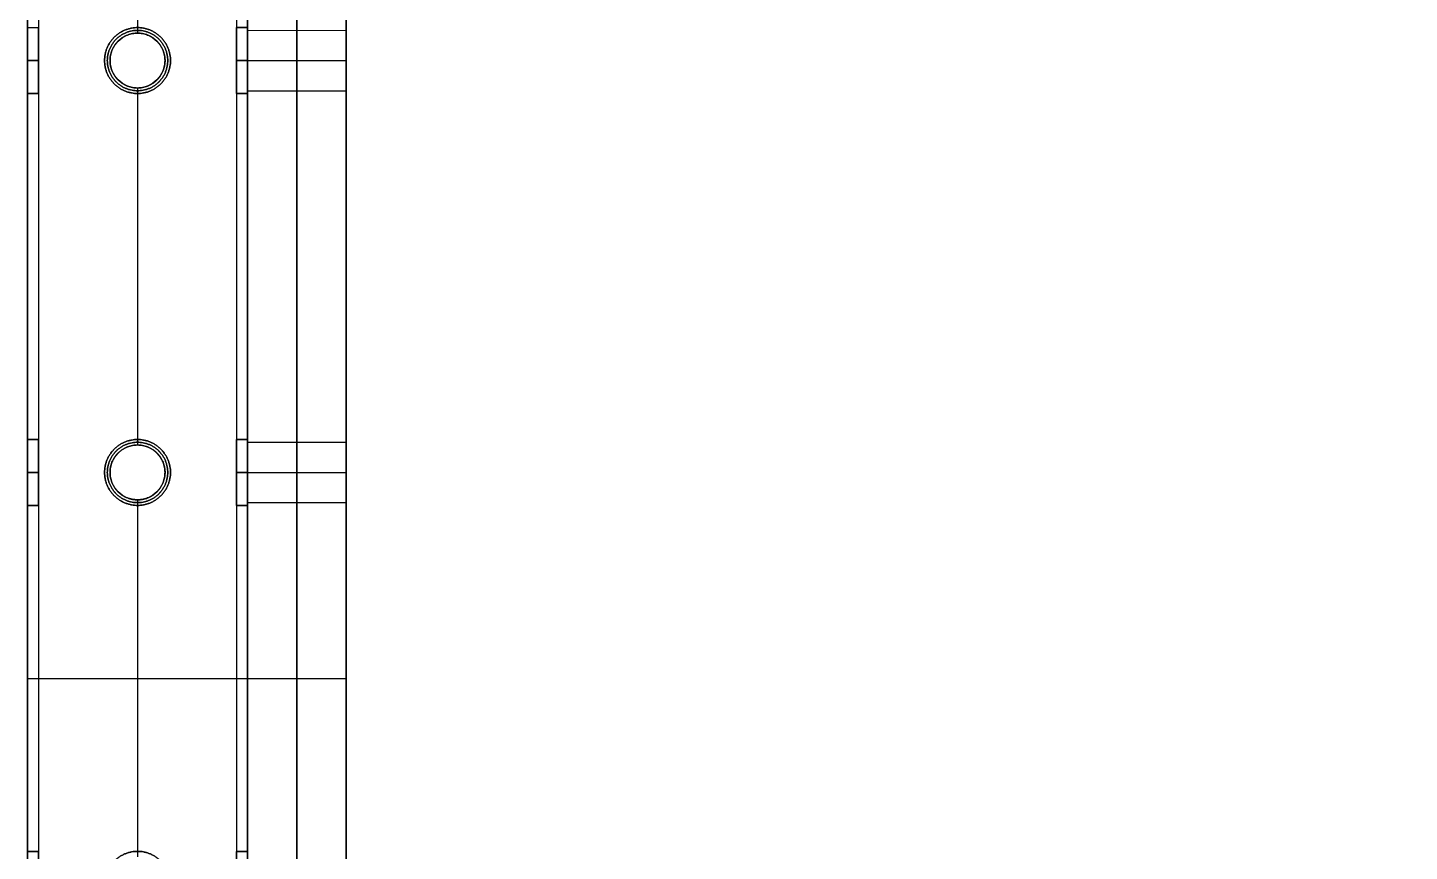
# Model space of a CAD drawing. Header units: millimetres. Extents: x -6529 to 809, y -8611 to 207.
# Drawn here: x -507 to -255.5, y -782.1 to -632.1 of the extents above; entities that cross this region are included whole.
import ezdxf

# ---------------------------------------------------------------- set-up
doc = ezdxf.new("R2010")
doc.units = ezdxf.units.MM
doc.header["$MEASUREMENT"] = 0
doc.layers.add('platen', color=7, linetype='Continuous', true_color=0x007f00)
doc.layers.add('staal', color=5, linetype='Continuous', true_color=0x0000ff)

# ---------------------------------------------------------------- blocks, each defined once
blk = doc.blocks.new('plaat base')
at = {"layer": 'platen'}
for p, q in [((20, -782), (20, -782, 18)), ((14.5, -787.5), (14.5, -787.5, 18)), ((25.5, -787.5), (25.5, -787.5, 18)), ((20, -793), (20, -793, 18)), ((20, -857), (20, -857, 18)), ((14.5, -862.5), (14.5, -862.5, 18)), ((25.5, -862.5), (25.5, -862.5, 18)), ((20, -868), (20, -868, 18))]:
    blk.add_line(p, q, dxfattribs=at)
for points in [[(0, -600), (0, -750), (0, -900)], [(0, -600, 18), (0, -750, 18), (0, -900, 18)], [(0, -600, 9), (0, -750, 9), (0, -900, 9)], [(0, -900), (0, -900, 9), (0, -900, 18)], [(0, -900), (29, -900), (58, -900)], [(0, -900, 18), (29, -900, 18), (58, -900, 18)], [(0, -900, 9), (29, -900, 9), (58, -900, 9)], [(29, -900), (29, -900, 9), (29, -900, 18)], [(58, -900), (58, -900, 9), (58, -900, 18)], [(58, -900), (58, -1079), (58, -1258)], [(58, -900, 18), (58, -1079, 18), (58, -1258, 18)], [(58, -900, 9), (58, -1079, 9), (58, -1258, 9)]]:
    blk.add_open_spline(points, degree=2, dxfattribs=at)
for points in [[(25.5, -787.5), (25.5, -793), (20, -793), (14.5, -793), (14.5, -787.5), (14.5, -782), (20, -782), (25.5, -782), (25.5, -787.5)], [(25.5, -787.5, 18), (25.5, -793, 18), (20, -793, 18), (14.5, -793, 18), (14.5, -787.5, 18), (14.5, -782, 18), (20, -782, 18), (25.5, -782, 18), (25.5, -787.5, 18)], [(25.5, -862.5), (25.5, -868), (20, -868), (14.5, -868), (14.5, -862.5), (14.5, -857), (20, -857), (25.5, -857), (25.5, -862.5)], [(25.5, -862.5, 18), (25.5, -868, 18), (20, -868, 18), (14.5, -868, 18), (14.5, -862.5, 18), (14.5, -857, 18), (20, -857, 18), (25.5, -857, 18), (25.5, -862.5, 18)]]:
    blk.add_rational_spline(points, [1, 0.707106781187, 1, 0.707106781187, 1, 0.707106781187, 1, 0.707106781187, 1], degree=2, knots=[-31.415927, -31.415927, -31.415927, -23.561945, -23.561945, -15.707963, -15.707963, -7.853982, -7.853982, 0, 0, 0], dxfattribs=at)
blk = doc.blocks.new('top plaat')
at = {"layer": 'platen'}
for p, q in [((20, -800), (20, -800, 18)), ((14.5, -805.5), (14.5, -805.5, 18)), ((25.5, -805.5), (25.5, -805.5, 18)), ((20, -811), (20, -811, 18)), ((20, -875), (20, -875, 18)), ((14.5, -880.5), (14.5, -880.5, 18)), ((25.5, -880.5), (25.5, -880.5, 18)), ((20, -886), (20, -886, 18))]:
    blk.add_line(p, q, dxfattribs=at)
for points in [[(0, 0), (0, -309), (0, -618), (0, -927), (0, -1236)], [(0, 0, 18), (0, -309, 18), (0, -618, 18), (0, -927, 18), (0, -1236, 18)], [(0, 0, 9), (0, -309, 9), (0, -618, 9), (0, -927, 9), (0, -1236, 9)]]:
    blk.add_open_spline(points, degree=2, knots=[4655.052018, 4655.052018, 4655.052018, 5274.345164, 5274.345164, 5893.638309, 5893.638309, 5893.638309], dxfattribs=at)
for points, knots in [([(25.5, -805.5), (25.5, -811), (20, -811), (14.5, -811), (14.5, -805.5), (14.5, -800), (20, -800), (25.5, -800), (25.5, -805.5)], [-31.415927, -31.415927, -31.415927, -23.561945, -23.561945, -15.707963, -15.707963, -7.853982, -7.853982, 0, 0, 0]), ([(25.5, -805.5, 18), (25.5, -811, 18), (20, -811, 18), (14.5, -811, 18), (14.5, -805.5, 18), (14.5, -800, 18), (20, -800, 18), (25.5, -800, 18), (25.5, -805.5, 18)], [-31.415927, -31.415927, -31.415927, -23.561945, -23.561945, -15.707963, -15.707963, -7.853982, -7.853982, 0, 0, 0]), ([(25.5, -805.5, 9), (25.5, -800, 9), (20, -800, 9), (14.5, -800, 9), (14.5, -805.5, 9), (14.5, -811, 9), (20, -811, 9), (25.5, -811, 9), (25.5, -805.5, 9)], [0, 0, 0, 7.853982, 7.853982, 15.707963, 15.707963, 23.561945, 23.561945, 31.415927, 31.415927, 31.415927]), ([(25.5, -880.5), (25.5, -886), (20, -886), (14.5, -886), (14.5, -880.5), (14.5, -875), (20, -875), (25.5, -875), (25.5, -880.5)], [-31.415927, -31.415927, -31.415927, -23.561945, -23.561945, -15.707963, -15.707963, -7.853982, -7.853982, 0, 0, 0]), ([(25.5, -880.5, 18), (25.5, -886, 18), (20, -886, 18), (14.5, -886, 18), (14.5, -880.5, 18), (14.5, -875, 18), (20, -875, 18), (25.5, -875, 18), (25.5, -880.5, 18)], [-31.415927, -31.415927, -31.415927, -23.561945, -23.561945, -15.707963, -15.707963, -7.853982, -7.853982, 0, 0, 0]), ([(25.5, -880.5, 9), (25.5, -875, 9), (20, -875, 9), (14.5, -875, 9), (14.5, -880.5, 9), (14.5, -886, 9), (20, -886, 9), (25.5, -886, 9), (25.5, -880.5, 9)], [0, 0, 0, 7.853982, 7.853982, 15.707963, 15.707963, 23.561945, 23.561945, 31.415927, 31.415927, 31.415927])]:
    blk.add_rational_spline(points, [1, 0.707106781187, 1, 0.707106781187, 1, 0.707106781187, 1, 0.707106781187, 1], degree=2, knots=knots, dxfattribs=at)
blk = doc.blocks.new('plaat laag')
at = {"layer": 'platen'}
for p, q in [((-2.78, -840, 638), (15.22, -840.05, 638)), ((-2.8, -845.5, 643.5), (15.2, -845.55, 643.5)), ((-2.8, -845.5, 632.5), (15.2, -845.55, 632.5)), ((-2.81, -851, 638), (15.19, -851.05, 638)), ((-3.02, -914.99, 638), (14.97, -915.05, 638)), ((-3.04, -920.49, 643.5), (14.96, -920.55, 643.5)), ((-3.04, -920.49, 632.5), (14.96, -920.55, 632.5)), ((-3.06, -925.99, 638), (14.94, -926.05, 638))]:
    blk.add_line(p, q, dxfattribs=at)
for points in [[(-0.19, -58, 300), (-2.18, -658, 300), (-4.16, -1257.99, 300)], [(17.81, -58.06, 300), (15.82, -658.06, 300), (13.84, -1258.05, 300)], [(-2.18, -658, 658), (-2.67, -808, 658), (-3.17, -957.99, 658)], [(-3.17, -957.99), (-2.67, -808), (-2.18, -658)], [(6.82, -658.03, 658), (6.33, -808.03, 658), (5.83, -958.02, 658)], [(5.83, -958.02), (6.33, -808.03), (6.82, -658.03)], [(15.82, -658.06, 658), (15.33, -808.06, 658), (14.83, -958.05, 658)], [(14.83, -958.05), (15.33, -808.06), (15.82, -658.06)], [(-3.17, -957.99, 600), (-3.76, -1136.99, 600), (-4.35, -1315.99, 600)], [(-4.16, -1257.99, -58), (-3.66, -1107.99, -58), (-3.17, -957.99, -58)], [(-3.17, -957.99, 658), (5.83, -958.02, 658), (14.83, -958.05, 658)], [(-3.17, -957.99, 658), (-3.17, -957.99, 629), (-3.17, -957.99, 600)], [(-3.17, -957.99, 600), (5.83, -958.02, 600), (14.83, -958.05, 600)], [(-3.17, -957.99, -58), (5.83, -958.02, -58), (14.83, -958.05, -58)], [(-3.17, -957.99, -58), (-3.17, -957.99, -29), (-3.17, -957.99)], [(-3.17, -957.99), (5.83, -958.02), (14.83, -958.05)], [(-3.17, -957.99, 629), (5.83, -958.02, 629), (14.83, -958.05, 629)], [(-3.17, -957.99, -29), (5.83, -958.02, -29), (14.83, -958.05, -29)], [(5.83, -958.02, 600), (5.24, -1137.02, 600), (4.65, -1316.02, 600)], [(4.84, -1258.02, -58), (5.34, -1108.02, -58), (5.83, -958.02, -58)], [(5.83, -958.02, 658), (5.83, -958.02, 629), (5.83, -958.02, 600)], [(5.83, -958.02, -58), (5.83, -958.02, -29), (5.83, -958.02)], [(14.83, -958.05, 600), (14.24, -1137.05, 600), (13.65, -1316.05, 600)], [(13.84, -1258.05, -58), (14.34, -1108.05, -58), (14.83, -958.05, -58)], [(14.83, -958.05, 658), (14.83, -958.05, 629), (14.83, -958.05, 600)], [(14.83, -958.05, -58), (14.83, -958.05, -29), (14.83, -958.05)]]:
    blk.add_open_spline(points, degree=2, dxfattribs=at)
for points in [[(-2.8, -845.5, 643.5), (-2.78, -840, 643.5), (-2.78, -840, 638), (-2.78, -840, 632.5), (-2.8, -845.5, 632.5), (-2.81, -851, 632.5), (-2.81, -851, 638), (-2.81, -851, 643.5), (-2.8, -845.5, 643.5)], [(15.2, -845.55, 643.5), (15.22, -840.05, 643.5), (15.22, -840.05, 638), (15.22, -840.05, 632.5), (15.2, -845.55, 632.5), (15.19, -851.05, 632.5), (15.19, -851.05, 638), (15.19, -851.05, 643.5), (15.2, -845.55, 643.5)], [(-3.04, -920.49, 643.5), (-3.02, -914.99, 643.5), (-3.02, -914.99, 638), (-3.02, -914.99, 632.5), (-3.04, -920.49, 632.5), (-3.06, -925.99, 632.5), (-3.06, -925.99, 638), (-3.06, -925.99, 643.5), (-3.04, -920.49, 643.5)], [(14.96, -920.55, 643.5), (14.97, -915.05, 643.5), (14.97, -915.05, 638), (14.97, -915.05, 632.5), (14.96, -920.55, 632.5), (14.94, -926.05, 632.5), (14.94, -926.05, 638), (14.94, -926.05, 643.5), (14.96, -920.55, 643.5)]]:
    blk.add_rational_spline(points, [1, 0.707106781187, 1, 0.707106781187, 1, 0.707106781187, 1, 0.707106781187, 1], degree=2, knots=[-31.415927, -31.415927, -31.415927, -23.561945, -23.561945, -15.707963, -15.707963, -7.853982, -7.853982, 0, 0, 0], dxfattribs=at)

msp = doc.modelspace()

# ---------------------------------------------------------------- linework, layer by layer
at = {"layer": 'staal'}
for p, q in [((-506.97, -632.13, 20), (-504.97, -632.13, 20)), ((-486.97, -632.13, 38), (-486.97, -632.13, 40)), ((-486.97, -632.13), (-486.97, -632.13, 2)), ((-486.97, -633.13, 714), (-486.97, -633.13, 716)), ((-486.97, -633.13, 676), (-486.97, -633.13, 678)), ((-468.97, -632.13, 20), (-466.97, -632.13, 20)), ((-466.97, -632.13, 696), (-468.97, -632.13, 696)), ((-506.97, -638.13, 14), (-504.97, -638.13, 14)), ((-506.97, -638.13, 26), (-504.97, -638.13, 26)), ((-504.97, -638.13, 690), (-506.97, -638.13, 690)), ((-504.97, -638.13, 702), (-506.97, -638.13, 702)), ((-492.97, -638.13, 38), (-492.97, -638.13, 40)), ((-492.97, -638.13), (-492.97, -638.13, 2)), ((-491.97, -638.13, 714), (-491.97, -638.13, 716)), ((-491.97, -638.13, 676), (-491.97, -638.13, 678)), ((-481.97, -638.13, 676), (-481.97, -638.13, 678)), ((-481.97, -638.13, 714), (-481.97, -638.13, 716)), ((-480.97, -638.13, 38), (-480.97, -638.13, 40)), ((-480.97, -638.13), (-480.97, -638.13, 2)), ((-468.97, -638.13, 14), (-466.97, -638.13, 14)), ((-468.97, -638.13, 26), (-466.97, -638.13, 26)), ((-466.97, -638.13, 690), (-468.97, -638.13, 690)), ((-466.97, -638.13, 702), (-468.97, -638.13, 702)), ((-486.97, -643.13, 714), (-486.97, -643.13, 716)), ((-486.97, -643.13, 676), (-486.97, -643.13, 678)), ((-506.97, -644.13, 20), (-504.97, -644.13, 20)), ((-504.97, -644.13, 696), (-506.97, -644.13, 696)), ((-486.97, -644.13, 38), (-486.97, -644.13, 40)), ((-486.97, -644.13), (-486.97, -644.13, 2)), ((-468.97, -644.13, 20), (-466.97, -644.13, 20)), ((-466.97, -644.13, 696), (-468.97, -644.13, 696)), ((-506.97, -707.13, 20), (-504.97, -707.13, 20)), ((-504.97, -707.13, 696), (-506.97, -707.13, 696)), ((-486.97, -707.13, 38), (-486.97, -707.13, 40)), ((-486.97, -707.13), (-486.97, -707.13, 2)), ((-486.97, -708.13, 714), (-486.97, -708.13, 716)), ((-486.97, -708.13, 676), (-486.97, -708.13, 678)), ((-468.97, -707.13, 20), (-466.97, -707.13, 20)), ((-466.97, -707.13, 696), (-468.97, -707.13, 696)), ((-506.97, -713.13, 14), (-504.97, -713.13, 14)), ((-506.97, -713.13, 26), (-504.97, -713.13, 26)), ((-504.97, -713.13, 690), (-506.97, -713.13, 690)), ((-504.97, -713.13, 702), (-506.97, -713.13, 702)), ((-492.97, -713.13, 38), (-492.97, -713.13, 40)), ((-492.97, -713.13), (-492.97, -713.13, 2)), ((-491.97, -713.13, 714), (-491.97, -713.13, 716)), ((-491.97, -713.13, 676), (-491.97, -713.13, 678)), ((-481.97, -713.13, 676), (-481.97, -713.13, 678)), ((-481.97, -713.13, 714), (-481.97, -713.13, 716)), ((-480.97, -713.13, 38), (-480.97, -713.13, 40)), ((-480.97, -713.13), (-480.97, -713.13, 2)), ((-468.97, -713.13, 14), (-466.97, -713.13, 14)), ((-468.97, -713.13, 26), (-466.97, -713.13, 26)), ((-466.97, -713.13, 690), (-468.97, -713.13, 690)), ((-466.97, -713.13, 702), (-468.97, -713.13, 702)), ((-506.97, -719.13, 20), (-504.97, -719.13, 20)), ((-504.97, -719.13, 696), (-506.97, -719.13, 696)), ((-486.97, -718.13, 714), (-486.97, -718.13, 716)), ((-486.97, -718.13, 676), (-486.97, -718.13, 678)), ((-486.97, -719.13, 38), (-486.97, -719.13, 40)), ((-486.97, -719.13), (-486.97, -719.13, 2)), ((-468.97, -719.13, 20), (-466.97, -719.13, 20)), ((-466.97, -719.13, 696), (-468.97, -719.13, 696)), ((-506.97, -782.13, 20), (-504.97, -782.13, 20)), ((-504.97, -782.13, 696), (-506.97, -782.13, 696)), ((-486.97, -782.13, 38), (-486.97, -782.13, 40)), ((-486.97, -782.13), (-486.97, -782.13, 2)), ((-468.97, -782.13, 20), (-466.97, -782.13, 20)), ((-466.97, -782.13, 696), (-468.97, -782.13, 696))]:
    msp.add_line(p, q, dxfattribs=at)
for points in [[(-506.97, 207.37), (809.03, 207.37), (809.03, -1108.63), (-506.97, -1108.63)], [(-466.97, 167.37), (769.03, 167.37), (769.03, -1068.63), (-466.97, -1068.63)]]:
    msp.add_lwpolyline(points, close=True, dxfattribs=at)
for centre in [(-486.97, -638.13, 676), (-486.97, -638.13, 715), (-486.97, -638.13, 677), (-486.97, -713.13, 676), (-486.97, -713.13, 715), (-486.97, -713.13, 677)]:
    msp.add_circle(centre, 5, dxfattribs=at)
for points in [[(-506.97, 207.37), (-506.97, -450.63), (-506.97, -1108.63)], [(-506.97, 207.37, 40), (-506.97, -450.63, 40), (-506.97, -1108.63, 40)], [(-506.97, 207.37, 676), (-506.97, -450.63, 676), (-506.97, -1108.63, 676)], [(-506.97, 207.37, 716), (-506.97, -450.63, 716), (-506.97, -1108.63, 716)], [(-504.97, 205.37, 38), (-504.97, -450.63, 38), (-504.97, -1106.63, 38)], [(-504.97, 205.37, 2), (-504.97, -450.63, 2), (-504.97, -1106.63, 2)], [(-504.97, 205.37, 714), (-504.97, -450.63, 714), (-504.97, -1106.63, 714)], [(-504.97, 205.37, 678), (-504.97, -450.63, 678), (-504.97, -1106.63, 678)], [(-468.97, 169.37, 38), (-468.97, -450.63, 38), (-468.97, -1070.63, 38)], [(-468.97, 169.37, 2), (-468.97, -450.63, 2), (-468.97, -1070.63, 2)], [(-468.97, 169.37, 714), (-468.97, -450.63, 714), (-468.97, -1070.63, 714)], [(-468.97, 169.37, 678), (-468.97, -450.63, 678), (-468.97, -1070.63, 678)], [(-466.97, 167.37), (-466.97, -450.63), (-466.97, -1068.63)], [(-466.97, 167.37, 40), (-466.97, -450.63, 40), (-466.97, -1068.63, 40)], [(-466.97, 167.37, 676), (-466.97, -450.63, 676), (-466.97, -1068.63, 676)], [(-466.97, 167.37, 716), (-466.97, -450.63, 716), (-466.97, -1068.63, 716)], [(-486.97, -568.13, 716), (-486.97, -600.63, 716), (-486.97, -633.13, 716)], [(-486.97, -568.13, 714), (-486.97, -600.63, 714), (-486.97, -633.13, 714)], [(-486.97, -568.13, 678), (-486.97, -600.63, 678), (-486.97, -633.13, 678)], [(-486.97, -568.13, 676), (-486.97, -600.63, 676), (-486.97, -633.13, 676)], [(-506.97, -569.13, 20), (-506.97, -600.63, 20), (-506.97, -632.13, 20)], [(-504.97, -569.13, 20), (-504.97, -600.63, 20), (-504.97, -632.13, 20)], [(-486.97, -569.13, 40), (-486.97, -600.63, 40), (-486.97, -632.13, 40)], [(-486.97, -569.13, 38), (-486.97, -600.63, 38), (-486.97, -632.13, 38)], [(-486.97, -569.13, 2), (-486.97, -600.63, 2), (-486.97, -632.13, 2)], [(-486.97, -569.13), (-486.97, -600.63), (-486.97, -632.13)], [(-468.97, -569.13, 20), (-468.97, -600.63, 20), (-468.97, -632.13, 20)], [(-466.97, -569.13, 20), (-466.97, -600.63, 20), (-466.97, -632.13, 20)], [(-466.97, -569.13, 696), (-466.97, -600.63, 696), (-466.97, -632.13, 696)], [(-486.97, -643.13, 716), (-486.97, -675.63, 716), (-486.97, -708.13, 716)], [(-486.97, -643.13, 714), (-486.97, -675.63, 714), (-486.97, -708.13, 714)], [(-486.97, -643.13, 678), (-486.97, -675.63, 678), (-486.97, -708.13, 678)], [(-486.97, -643.13, 676), (-486.97, -675.63, 676), (-486.97, -708.13, 676)], [(-506.97, -644.13, 20), (-506.97, -675.63, 20), (-506.97, -707.13, 20)], [(-506.97, -644.13, 696), (-506.97, -675.63, 696), (-506.97, -707.13, 696)], [(-504.97, -644.13, 20), (-504.97, -675.63, 20), (-504.97, -707.13, 20)], [(-504.97, -644.13, 696), (-504.97, -675.63, 696), (-504.97, -707.13, 696)], [(-486.97, -644.13, 40), (-486.97, -675.63, 40), (-486.97, -707.13, 40)], [(-486.97, -644.13, 38), (-486.97, -675.63, 38), (-486.97, -707.13, 38)], [(-486.97, -644.13, 2), (-486.97, -675.63, 2), (-486.97, -707.13, 2)], [(-486.97, -644.13), (-486.97, -675.63), (-486.97, -707.13)], [(-468.97, -644.13, 20), (-468.97, -675.63, 20), (-468.97, -707.13, 20)], [(-468.97, -644.13, 696), (-468.97, -675.63, 696), (-468.97, -707.13, 696)], [(-466.97, -644.13, 20), (-466.97, -675.63, 20), (-466.97, -707.13, 20)], [(-466.97, -644.13, 696), (-466.97, -675.63, 696), (-466.97, -707.13, 696)], [(-506.97, -719.13, 20), (-506.97, -750.63, 20), (-506.97, -782.13, 20)], [(-506.97, -719.13, 696), (-506.97, -750.63, 696), (-506.97, -782.13, 696)], [(-504.97, -719.13, 20), (-504.97, -750.63, 20), (-504.97, -782.13, 20)], [(-504.97, -719.13, 696), (-504.97, -750.63, 696), (-504.97, -782.13, 696)], [(-486.97, -718.13, 716), (-486.97, -750.63, 716), (-486.97, -783.13, 716)], [(-486.97, -718.13, 714), (-486.97, -750.63, 714), (-486.97, -783.13, 714)], [(-486.97, -718.13, 678), (-486.97, -750.63, 678), (-486.97, -783.13, 678)], [(-486.97, -718.13, 676), (-486.97, -750.63, 676), (-486.97, -783.13, 676)], [(-486.97, -719.13, 40), (-486.97, -750.63, 40), (-486.97, -782.13, 40)], [(-486.97, -719.13, 38), (-486.97, -750.63, 38), (-486.97, -782.13, 38)], [(-486.97, -719.13, 2), (-486.97, -750.63, 2), (-486.97, -782.13, 2)], [(-486.97, -719.13), (-486.97, -750.63), (-486.97, -782.13)], [(-468.97, -719.13, 20), (-468.97, -750.63, 20), (-468.97, -782.13, 20)], [(-468.97, -719.13, 696), (-468.97, -750.63, 696), (-468.97, -782.13, 696)], [(-466.97, -719.13, 20), (-466.97, -750.63, 20), (-466.97, -782.13, 20)], [(-466.97, -719.13, 696), (-466.97, -750.63, 696), (-466.97, -782.13, 696)]]:
    msp.add_open_spline(points, degree=2, dxfattribs=at)
for points, knots in [([(-506.97, -638.13, 14), (-506.97, -632.13, 14), (-506.97, -632.13, 20), (-506.97, -632.13, 26), (-506.97, -638.13, 26), (-506.97, -644.13, 26), (-506.97, -644.13, 20), (-506.97, -644.13, 14), (-506.97, -638.13, 14)], [0, 0, 0, 7.853982, 7.853982, 15.707963, 15.707963, 23.561945, 23.561945, 31.415927, 31.415927, 31.415927]), ([(-506.97, -638.13, 690), (-506.97, -632.13, 690), (-506.97, -632.13, 696), (-506.97, -632.13, 702), (-506.97, -638.13, 702), (-506.97, -644.13, 702), (-506.97, -644.13, 696), (-506.97, -644.13, 690), (-506.97, -638.13, 690)], [0, 0, 0, 7.853982, 7.853982, 15.707963, 15.707963, 23.561945, 23.561945, 31.415927, 31.415927, 31.415927]), ([(-504.97, -638.13, 14), (-504.97, -644.13, 14), (-504.97, -644.13, 20), (-504.97, -644.13, 26), (-504.97, -638.13, 26), (-504.97, -632.13, 26), (-504.97, -632.13, 20), (-504.97, -632.13, 14), (-504.97, -638.13, 14)], [-31.415927, -31.415927, -31.415927, -23.561945, -23.561945, -15.707963, -15.707963, -7.853982, -7.853982, 0, 0, 0]), ([(-504.97, -638.13, 690), (-504.97, -644.13, 690), (-504.97, -644.13, 696), (-504.97, -644.13, 702), (-504.97, -638.13, 702), (-504.97, -632.13, 702), (-504.97, -632.13, 696), (-504.97, -632.13, 690), (-504.97, -638.13, 690)], [-31.415927, -31.415927, -31.415927, -23.561945, -23.561945, -15.707963, -15.707963, -7.853982, -7.853982, 0, 0, 0]), ([(-480.97, -638.13, 40), (-480.97, -644.13, 40), (-486.97, -644.13, 40), (-492.97, -644.13, 40), (-492.97, -638.13, 40), (-492.97, -632.13, 40), (-486.97, -632.13, 40), (-480.97, -632.13, 40), (-480.97, -638.13, 40)], [-31.415927, -31.415927, -31.415927, -23.561945, -23.561945, -15.707963, -15.707963, -7.853982, -7.853982, 0, 0, 0]), ([(-480.97, -638.13, 38), (-480.97, -632.13, 38), (-486.97, -632.13, 38), (-492.97, -632.13, 38), (-492.97, -638.13, 38), (-492.97, -644.13, 38), (-486.97, -644.13, 38), (-480.97, -644.13, 38), (-480.97, -638.13, 38)], [0, 0, 0, 7.853982, 7.853982, 15.707963, 15.707963, 23.561945, 23.561945, 31.415927, 31.415927, 31.415927]), ([(-480.97, -638.13, 2), (-480.97, -644.13, 2), (-486.97, -644.13, 2), (-492.97, -644.13, 2), (-492.97, -638.13, 2), (-492.97, -632.13, 2), (-486.97, -632.13, 2), (-480.97, -632.13, 2), (-480.97, -638.13, 2)], [-31.415927, -31.415927, -31.415927, -23.561945, -23.561945, -15.707963, -15.707963, -7.853982, -7.853982, 0, 0, 0]), ([(-480.97, -638.13), (-480.97, -632.13), (-486.97, -632.13), (-492.97, -632.13), (-492.97, -638.13), (-492.97, -644.13), (-486.97, -644.13), (-480.97, -644.13), (-480.97, -638.13)], [0, 0, 0, 7.853982, 7.853982, 15.707963, 15.707963, 23.561945, 23.561945, 31.415927, 31.415927, 31.415927]), ([(-481.97, -638.13, 716), (-481.97, -643.13, 716), (-486.97, -643.13, 716), (-491.97, -643.13, 716), (-491.97, -638.13, 716), (-491.97, -633.13, 716), (-486.97, -633.13, 716), (-481.97, -633.13, 716), (-481.97, -638.13, 716)], [-31.415927, -31.415927, -31.415927, -23.561945, -23.561945, -15.707963, -15.707963, -7.853982, -7.853982, 0, 0, 0]), ([(-481.97, -638.13, 714), (-481.97, -633.13, 714), (-486.97, -633.13, 714), (-491.97, -633.13, 714), (-491.97, -638.13, 714), (-491.97, -643.13, 714), (-486.97, -643.13, 714), (-481.97, -643.13, 714), (-481.97, -638.13, 714)], [0, 0, 0, 7.853982, 7.853982, 15.707963, 15.707963, 23.561945, 23.561945, 31.415927, 31.415927, 31.415927]), ([(-481.97, -638.13, 678), (-481.97, -643.13, 678), (-486.97, -643.13, 678), (-491.97, -643.13, 678), (-491.97, -638.13, 678), (-491.97, -633.13, 678), (-486.97, -633.13, 678), (-481.97, -633.13, 678), (-481.97, -638.13, 678)], [-31.415927, -31.415927, -31.415927, -23.561945, -23.561945, -15.707963, -15.707963, -7.853982, -7.853982, 0, 0, 0]), ([(-468.97, -638.13, 14), (-468.97, -632.13, 14), (-468.97, -632.13, 20), (-468.97, -632.13, 26), (-468.97, -638.13, 26), (-468.97, -644.13, 26), (-468.97, -644.13, 20), (-468.97, -644.13, 14), (-468.97, -638.13, 14)], [0, 0, 0, 7.853982, 7.853982, 15.707963, 15.707963, 23.561945, 23.561945, 31.415927, 31.415927, 31.415927]), ([(-468.97, -638.13, 690), (-468.97, -632.13, 690), (-468.97, -632.13, 696), (-468.97, -632.13, 702), (-468.97, -638.13, 702), (-468.97, -644.13, 702), (-468.97, -644.13, 696), (-468.97, -644.13, 690), (-468.97, -638.13, 690)], [0, 0, 0, 7.853982, 7.853982, 15.707963, 15.707963, 23.561945, 23.561945, 31.415927, 31.415927, 31.415927]), ([(-466.97, -638.13, 14), (-466.97, -644.13, 14), (-466.97, -644.13, 20), (-466.97, -644.13, 26), (-466.97, -638.13, 26), (-466.97, -632.13, 26), (-466.97, -632.13, 20), (-466.97, -632.13, 14), (-466.97, -638.13, 14)], [-31.415927, -31.415927, -31.415927, -23.561945, -23.561945, -15.707963, -15.707963, -7.853982, -7.853982, 0, 0, 0]), ([(-466.97, -638.13, 690), (-466.97, -644.13, 690), (-466.97, -644.13, 696), (-466.97, -644.13, 702), (-466.97, -638.13, 702), (-466.97, -632.13, 702), (-466.97, -632.13, 696), (-466.97, -632.13, 690), (-466.97, -638.13, 690)], [-31.415927, -31.415927, -31.415927, -23.561945, -23.561945, -15.707963, -15.707963, -7.853982, -7.853982, 0, 0, 0]), ([(-506.97, -713.13, 14), (-506.97, -707.13, 14), (-506.97, -707.13, 20), (-506.97, -707.13, 26), (-506.97, -713.13, 26), (-506.97, -719.13, 26), (-506.97, -719.13, 20), (-506.97, -719.13, 14), (-506.97, -713.13, 14)], [0, 0, 0, 7.853982, 7.853982, 15.707963, 15.707963, 23.561945, 23.561945, 31.415927, 31.415927, 31.415927]), ([(-506.97, -713.13, 690), (-506.97, -707.13, 690), (-506.97, -707.13, 696), (-506.97, -707.13, 702), (-506.97, -713.13, 702), (-506.97, -719.13, 702), (-506.97, -719.13, 696), (-506.97, -719.13, 690), (-506.97, -713.13, 690)], [0, 0, 0, 7.853982, 7.853982, 15.707963, 15.707963, 23.561945, 23.561945, 31.415927, 31.415927, 31.415927]), ([(-504.97, -713.13, 14), (-504.97, -719.13, 14), (-504.97, -719.13, 20), (-504.97, -719.13, 26), (-504.97, -713.13, 26), (-504.97, -707.13, 26), (-504.97, -707.13, 20), (-504.97, -707.13, 14), (-504.97, -713.13, 14)], [-31.415927, -31.415927, -31.415927, -23.561945, -23.561945, -15.707963, -15.707963, -7.853982, -7.853982, 0, 0, 0]), ([(-504.97, -713.13, 690), (-504.97, -719.13, 690), (-504.97, -719.13, 696), (-504.97, -719.13, 702), (-504.97, -713.13, 702), (-504.97, -707.13, 702), (-504.97, -707.13, 696), (-504.97, -707.13, 690), (-504.97, -713.13, 690)], [-31.415927, -31.415927, -31.415927, -23.561945, -23.561945, -15.707963, -15.707963, -7.853982, -7.853982, 0, 0, 0]), ([(-480.97, -713.13, 40), (-480.97, -719.13, 40), (-486.97, -719.13, 40), (-492.97, -719.13, 40), (-492.97, -713.13, 40), (-492.97, -707.13, 40), (-486.97, -707.13, 40), (-480.97, -707.13, 40), (-480.97, -713.13, 40)], [-31.415927, -31.415927, -31.415927, -23.561945, -23.561945, -15.707963, -15.707963, -7.853982, -7.853982, 0, 0, 0]), ([(-480.97, -713.13, 38), (-480.97, -707.13, 38), (-486.97, -707.13, 38), (-492.97, -707.13, 38), (-492.97, -713.13, 38), (-492.97, -719.13, 38), (-486.97, -719.13, 38), (-480.97, -719.13, 38), (-480.97, -713.13, 38)], [0, 0, 0, 7.853982, 7.853982, 15.707963, 15.707963, 23.561945, 23.561945, 31.415927, 31.415927, 31.415927]), ([(-480.97, -713.13, 2), (-480.97, -719.13, 2), (-486.97, -719.13, 2), (-492.97, -719.13, 2), (-492.97, -713.13, 2), (-492.97, -707.13, 2), (-486.97, -707.13, 2), (-480.97, -707.13, 2), (-480.97, -713.13, 2)], [-31.415927, -31.415927, -31.415927, -23.561945, -23.561945, -15.707963, -15.707963, -7.853982, -7.853982, 0, 0, 0]), ([(-480.97, -713.13), (-480.97, -707.13), (-486.97, -707.13), (-492.97, -707.13), (-492.97, -713.13), (-492.97, -719.13), (-486.97, -719.13), (-480.97, -719.13), (-480.97, -713.13)], [0, 0, 0, 7.853982, 7.853982, 15.707963, 15.707963, 23.561945, 23.561945, 31.415927, 31.415927, 31.415927]), ([(-481.97, -713.13, 716), (-481.97, -718.13, 716), (-486.97, -718.13, 716), (-491.97, -718.13, 716), (-491.97, -713.13, 716), (-491.97, -708.13, 716), (-486.97, -708.13, 716), (-481.97, -708.13, 716), (-481.97, -713.13, 716)], [-31.415927, -31.415927, -31.415927, -23.561945, -23.561945, -15.707963, -15.707963, -7.853982, -7.853982, 0, 0, 0]), ([(-481.97, -713.13, 714), (-481.97, -708.13, 714), (-486.97, -708.13, 714), (-491.97, -708.13, 714), (-491.97, -713.13, 714), (-491.97, -718.13, 714), (-486.97, -718.13, 714), (-481.97, -718.13, 714), (-481.97, -713.13, 714)], [0, 0, 0, 7.853982, 7.853982, 15.707963, 15.707963, 23.561945, 23.561945, 31.415927, 31.415927, 31.415927]), ([(-481.97, -713.13, 678), (-481.97, -718.13, 678), (-486.97, -718.13, 678), (-491.97, -718.13, 678), (-491.97, -713.13, 678), (-491.97, -708.13, 678), (-486.97, -708.13, 678), (-481.97, -708.13, 678), (-481.97, -713.13, 678)], [-31.415927, -31.415927, -31.415927, -23.561945, -23.561945, -15.707963, -15.707963, -7.853982, -7.853982, 0, 0, 0]), ([(-468.97, -713.13, 14), (-468.97, -707.13, 14), (-468.97, -707.13, 20), (-468.97, -707.13, 26), (-468.97, -713.13, 26), (-468.97, -719.13, 26), (-468.97, -719.13, 20), (-468.97, -719.13, 14), (-468.97, -713.13, 14)], [0, 0, 0, 7.853982, 7.853982, 15.707963, 15.707963, 23.561945, 23.561945, 31.415927, 31.415927, 31.415927]), ([(-468.97, -713.13, 690), (-468.97, -707.13, 690), (-468.97, -707.13, 696), (-468.97, -707.13, 702), (-468.97, -713.13, 702), (-468.97, -719.13, 702), (-468.97, -719.13, 696), (-468.97, -719.13, 690), (-468.97, -713.13, 690)], [0, 0, 0, 7.853982, 7.853982, 15.707963, 15.707963, 23.561945, 23.561945, 31.415927, 31.415927, 31.415927]), ([(-466.97, -713.13, 14), (-466.97, -719.13, 14), (-466.97, -719.13, 20), (-466.97, -719.13, 26), (-466.97, -713.13, 26), (-466.97, -707.13, 26), (-466.97, -707.13, 20), (-466.97, -707.13, 14), (-466.97, -713.13, 14)], [-31.415927, -31.415927, -31.415927, -23.561945, -23.561945, -15.707963, -15.707963, -7.853982, -7.853982, 0, 0, 0]), ([(-466.97, -713.13, 690), (-466.97, -719.13, 690), (-466.97, -719.13, 696), (-466.97, -719.13, 702), (-466.97, -713.13, 702), (-466.97, -707.13, 702), (-466.97, -707.13, 696), (-466.97, -707.13, 690), (-466.97, -713.13, 690)], [-31.415927, -31.415927, -31.415927, -23.561945, -23.561945, -15.707963, -15.707963, -7.853982, -7.853982, 0, 0, 0]), ([(-506.97, -788.13, 690), (-506.97, -782.13, 690), (-506.97, -782.13, 696), (-506.97, -782.13, 702), (-506.97, -788.13, 702), (-506.97, -794.13, 702), (-506.97, -794.13, 696), (-506.97, -794.13, 690), (-506.97, -788.13, 690)], [0, 0, 0, 7.853982, 7.853982, 15.707963, 15.707963, 23.561945, 23.561945, 31.415927, 31.415927, 31.415927]), ([(-504.97, -788.13, 14), (-504.97, -794.13, 14), (-504.97, -794.13, 20), (-504.97, -794.13, 26), (-504.97, -788.13, 26), (-504.97, -782.13, 26), (-504.97, -782.13, 20), (-504.97, -782.13, 14), (-504.97, -788.13, 14)], [-31.415927, -31.415927, -31.415927, -23.561945, -23.561945, -15.707963, -15.707963, -7.853982, -7.853982, 0, 0, 0]), ([(-504.97, -788.13, 690), (-504.97, -794.13, 690), (-504.97, -794.13, 696), (-504.97, -794.13, 702), (-504.97, -788.13, 702), (-504.97, -782.13, 702), (-504.97, -782.13, 696), (-504.97, -782.13, 690), (-504.97, -788.13, 690)], [-31.415927, -31.415927, -31.415927, -23.561945, -23.561945, -15.707963, -15.707963, -7.853982, -7.853982, 0, 0, 0]), ([(-480.97, -788.13, 40), (-480.97, -794.13, 40), (-486.97, -794.13, 40), (-492.97, -794.13, 40), (-492.97, -788.13, 40), (-492.97, -782.13, 40), (-486.97, -782.13, 40), (-480.97, -782.13, 40), (-480.97, -788.13, 40)], [-31.415927, -31.415927, -31.415927, -23.561945, -23.561945, -15.707963, -15.707963, -7.853982, -7.853982, 0, 0, 0]), ([(-480.97, -788.13, 38), (-480.97, -782.13, 38), (-486.97, -782.13, 38), (-492.97, -782.13, 38), (-492.97, -788.13, 38), (-492.97, -794.13, 38), (-486.97, -794.13, 38), (-480.97, -794.13, 38), (-480.97, -788.13, 38)], [0, 0, 0, 7.853982, 7.853982, 15.707963, 15.707963, 23.561945, 23.561945, 31.415927, 31.415927, 31.415927]), ([(-480.97, -788.13, 2), (-480.97, -794.13, 2), (-486.97, -794.13, 2), (-492.97, -794.13, 2), (-492.97, -788.13, 2), (-492.97, -782.13, 2), (-486.97, -782.13, 2), (-480.97, -782.13, 2), (-480.97, -788.13, 2)], [-31.415927, -31.415927, -31.415927, -23.561945, -23.561945, -15.707963, -15.707963, -7.853982, -7.853982, 0, 0, 0]), ([(-480.97, -788.13), (-480.97, -782.13), (-486.97, -782.13), (-492.97, -782.13), (-492.97, -788.13), (-492.97, -794.13), (-486.97, -794.13), (-480.97, -794.13), (-480.97, -788.13)], [0, 0, 0, 7.853982, 7.853982, 15.707963, 15.707963, 23.561945, 23.561945, 31.415927, 31.415927, 31.415927]), ([(-468.97, -788.13, 690), (-468.97, -782.13, 690), (-468.97, -782.13, 696), (-468.97, -782.13, 702), (-468.97, -788.13, 702), (-468.97, -794.13, 702), (-468.97, -794.13, 696), (-468.97, -794.13, 690), (-468.97, -788.13, 690)], [0, 0, 0, 7.853982, 7.853982, 15.707963, 15.707963, 23.561945, 23.561945, 31.415927, 31.415927, 31.415927]), ([(-466.97, -788.13, 14), (-466.97, -794.13, 14), (-466.97, -794.13, 20), (-466.97, -794.13, 26), (-466.97, -788.13, 26), (-466.97, -782.13, 26), (-466.97, -782.13, 20), (-466.97, -782.13, 14), (-466.97, -788.13, 14)], [-31.415927, -31.415927, -31.415927, -23.561945, -23.561945, -15.707963, -15.707963, -7.853982, -7.853982, 0, 0, 0]), ([(-466.97, -788.13, 690), (-466.97, -794.13, 690), (-466.97, -794.13, 696), (-466.97, -794.13, 702), (-466.97, -788.13, 702), (-466.97, -782.13, 702), (-466.97, -782.13, 696), (-466.97, -782.13, 690), (-466.97, -788.13, 690)], [-31.415927, -31.415927, -31.415927, -23.561945, -23.561945, -15.707963, -15.707963, -7.853982, -7.853982, 0, 0, 0])]:
    msp.add_rational_spline(points, [1, 0.707106781187, 1, 0.707106781187, 1, 0.707106781187, 1, 0.707106781187, 1], degree=2, knots=knots, dxfattribs=at)

# ---------------------------------------------------------------- block references
at = {"layer": 'platen'}
for name, p in [('plaat base', (-506.97, 149.37, 40)), ('top plaat', (-506.97, 167.37, 716))]:
    msp.add_blockref(name, p, dxfattribs=at)
at = {"layer": 'platen', "rotation": 0.1894193054011234}
msp.add_blockref('plaat laag', (-466.97, 207.37, 58), dxfattribs=at)

doc.saveas('drawing.dxf')
